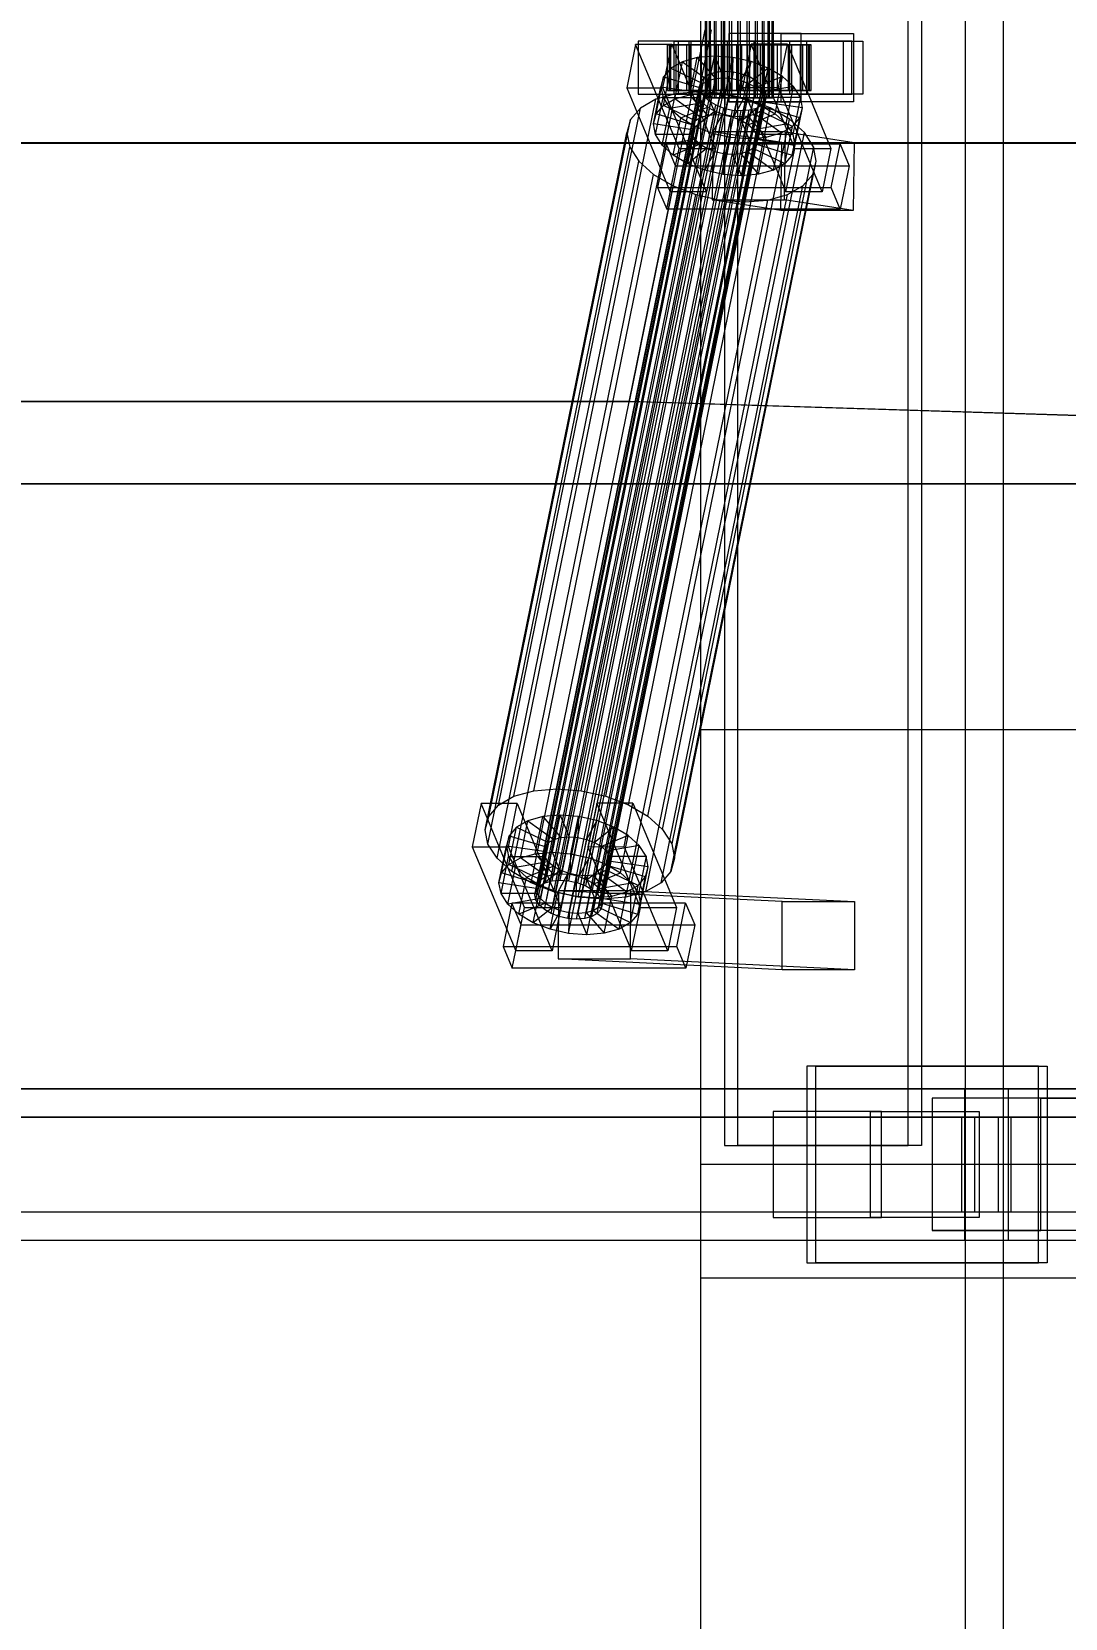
# Model space of a CAD drawing. Header units: millimetres. Extents: x -191664 to 191490, y -197311 to 10263.
# Drawn here: x 24451.3 to 24724.6, y -18550 to -18130.5 of the extents above; entities that cross this region are included whole.
import ezdxf

# ---------------------------------------------------------------- set-up
doc = ezdxf.new("R2010")
doc.units = ezdxf.units.MM
for name, color, linetype, lineweight in [('COTAS_INSTALACION_P', 30, 'Continuous', 0), ('COTAS_O', 1, 'Continuous', 0), ('COTAS_USUARIO', 1, 'Continuous', 0), ('superior_briquetadora', 7, 'Continuous', 0), ('superior_C02', 7, 'Continuous', 0)]:
    doc.layers.add(name, color=color, linetype=linetype, lineweight=lineweight)
doc.dimstyles.new('PLANTA_100', dxfattribs={"dimtxt": 250, "dimasz": 150, "dimexe": 150, "dimexo": 80, "dimgap": 100, "dimtad": 1, "dimtih": 1, "dimtoh": 1, "dimdec": 1, "dimdsep": 46, "dimcen": 0.09, "dimclrd": 1, "dimclre": 1, "dimclrt": 1, "dimadec": 0, "dimazin": 0, "dimtfac": 1, "dimtdec": 4, "dimtofl": 0, "dimtmove": 0, "dimatfit": 3, "dimfxl": 1, "dimtolj": 1, "dimtzin": 0, "dimarcsym": 0})

# ---------------------------------------------------------------- blocks, each defined once
blk = doc.blocks.new('*D5')
at = {"layer": 'COTAS_INSTALACION_P', "color": 1, "lineweight": -2, "transparency": 16777216}
for p, q in [((-1000, -18080), (-1000, -25850)), ((60117.12, -18080), (60117.12, -25850)), ((-850, -25700), (59967.12, -25700))]:
    blk.add_line(p, q, dxfattribs=at)
at = {"layer": 'COTAS_INSTALACION_P', "color": 1, "transparency": 16777216}
for points in [[(-850, -25675), (-850, -25725), (-1000, -25700)], [(59967.12, -25675), (59967.12, -25725), (60117.12, -25700)]]:
    blk.add_solid(points, dxfattribs=at)
at = {"layer": 'Defpoints', "color": 0, "transparency": 16777216}
for p in [(-1000, -18000), (60117.12, -18000), (60117.12, -25700)]:
    blk.add_point(p, dxfattribs=at)
blk = doc.blocks.new('*D36')
at = {"layer": 'COTAS_O', "color": 1, "lineweight": -2, "transparency": 16777216}
for p, q in [((24708.19, -17510), (25578.19, -17510)), ((25428.19, -19330), (25428.19, -17660)), ((24708.19, -19480), (25578.19, -19480))]:
    blk.add_line(p, q, dxfattribs=at)
at = {"layer": 'COTAS_O', "color": 1, "transparency": 16777216}
for points in [[(25403.19, -17660), (25453.19, -17660), (25428.19, -17510)], [(25403.19, -19330), (25453.19, -19330), (25428.19, -19480)]]:
    blk.add_solid(points, dxfattribs=at)
at = {"layer": 'Defpoints', "color": 0, "transparency": 16777216}
for p in [(24628.19, -17510), (25428.19, -17510), (24628.19, -19480)]:
    blk.add_point(p, dxfattribs=at)
blk = doc.blocks.new('*D102')
at = {"layer": 'COTAS_USUARIO', "color": 1, "lineweight": -2, "transparency": 16777216}
for p, q in [((24128.19, -17650), (24128.19, -17500)), ((25248.19, -17800), (23978.19, -17800)), ((25248.19, -18160), (23978.19, -18160)), ((24128.19, -18310), (24128.19, -18460))]:
    blk.add_line(p, q, dxfattribs=at)
at = {"layer": 'COTAS_USUARIO', "color": 1, "transparency": 16777216}
for points in [[(24103.19, -17650), (24153.19, -17650), (24128.19, -17800)], [(24103.19, -18310), (24153.19, -18310), (24128.19, -18160)]]:
    blk.add_solid(points, dxfattribs=at)
at = {"layer": 'Defpoints', "color": 0, "transparency": 16777216}
for p in [(24128.19, -17800), (25328.19, -17800), (25328.19, -18160)]:
    blk.add_point(p, dxfattribs=at)

msp = doc.modelspace()

# ---------------------------------------------------------------- linework, layer by layer
at = {"layer": 'superior_briquetadora', "color": 251, "true_color": 0x53616b}
for p, q in [((24628.19, -19330), (24628.19, -17660)), ((24698.19, -19330), (24698.19, -17660)), ((24708.19, -17660), (24708.19, -19330)), ((24628.19, -18430), (24628.19, -18315)), ((24628.19, -18315), (26828.19, -18315)), ((24628.19, -18315), (24778.19, -18315)), ((26828.19, -18430), (24628.19, -18430)), ((24778.19, -18430), (24628.19, -18430)), ((24628.19, -19480), (24628.19, -18460)), ((24628.19, -18460), (26828.19, -18460))]:
    msp.add_line(p, q, dxfattribs=at)
at = {"layer": 'superior_C02', "color": 139, "true_color": 0x354b57}
for p, q in [((24634.48, -17575), (24634.48, -18425)), ((24637.99, -18425), (24637.99, -17575)), ((24683.07, -18425), (24683.07, -17575)), ((24686.57, -17575), (24686.57, -18425)), ((24610.95, -18133.86), (24608.62, -18145.33)), ((24620.52, -18133.85), (24610.95, -18133.86)), ((24622.47, -18161.39), (24610.95, -18133.86)), ((24621.19, -18133), (24611.63, -18133)), ((24611.63, -18133), (24611.63, -18147)), ((24625.66, -18133), (24611.63, -18133)), ((24618.18, -18145.32), (24620.52, -18133.85)), ((24620.52, -18133.85), (24632.04, -18161.38)), ((24621.19, -18147), (24621.19, -18133)), ((24621.19, -18133), (24635.22, -18133)), ((24668.11, -18133), (24622.2, -18133)), ((24622.2, -18133), (24622.2, -18147)), ((24625.13, -18133), (24622.2, -18133)), ((24625.13, -18147), (24625.13, -18133)), ((24625.13, -18133), (24671.03, -18133)), ((24625.66, -18147), (24625.66, -18133)), ((24625.66, -18133), (24635.22, -18133)), ((24635.22, -18133), (24635.22, -18147)), ((24654.72, -18131), (24635.59, -18131)), ((24635.59, -18131), (24635.59, -18149)), ((24649.5, -18131), (24635.59, -18131)), ((24641.55, -18133.82), (24639.22, -18145.29)), ((24651.12, -18133.81), (24641.55, -18133.82)), ((24653.08, -18161.35), (24641.55, -18133.82)), ((24651.79, -18133), (24642.23, -18133)), ((24642.23, -18133), (24642.23, -18147)), ((24656.26, -18133), (24642.23, -18133)), ((24648.78, -18145.28), (24651.12, -18133.81)), ((24649.5, -18149), (24649.5, -18131)), ((24649.5, -18131), (24668.63, -18131)), ((24651.12, -18133.81), (24662.64, -18161.34)), ((24651.79, -18147), (24651.79, -18133)), ((24651.79, -18133), (24665.82, -18133)), ((24654.72, -18149), (24654.72, -18131)), ((24654.72, -18131), (24668.63, -18131)), ((24656.26, -18147), (24656.26, -18133)), ((24656.26, -18133), (24665.82, -18133)), ((24665.82, -18133), (24665.82, -18147)), ((24668.11, -18147), (24668.11, -18133)), ((24668.11, -18133), (24671.03, -18133)), ((24668.63, -18131), (24668.63, -18149)), ((24671.03, -18133), (24671.03, -18147)), ((24608.62, -18145.33), (24618.18, -18145.32)), ((24608.62, -18145.33), (24620.14, -18172.86)), ((24611.63, -18147), (24621.19, -18147)), ((24611.63, -18147), (24625.66, -18147)), ((24629.7, -18172.85), (24618.18, -18145.32)), ((24635.22, -18147), (24621.19, -18147)), ((24622.2, -18147), (24668.11, -18147)), ((24622.2, -18147), (24625.13, -18147)), ((24671.03, -18147), (24625.13, -18147)), ((24635.22, -18147), (24625.66, -18147)), ((24639.22, -18145.29), (24648.78, -18145.28)), ((24639.22, -18145.29), (24650.74, -18172.82)), ((24642.23, -18147), (24651.79, -18147)), ((24642.23, -18147), (24656.26, -18147)), ((24660.31, -18172.81), (24648.78, -18145.28)), ((24665.82, -18147), (24651.79, -18147)), ((24665.82, -18147), (24656.26, -18147)), ((24671.03, -18147), (24668.11, -18147)), ((24635.59, -18149), (24654.72, -18149)), ((24649.5, -18149), (24635.59, -18149)), ((24668.63, -18149), (24649.5, -18149)), ((24668.63, -18149), (24654.72, -18149)), ((24631.47, -18156.96), (24631.23, -18174.94)), ((24650.6, -18156.96), (24631.47, -18156.96)), ((24649.62, -18159.83), (24631.47, -18156.96)), ((24649.38, -18177.81), (24649.62, -18159.83)), ((24649.62, -18159.83), (24668.75, -18159.83)), ((24650.35, -18174.94), (24650.6, -18156.96)), ((24650.6, -18156.96), (24668.75, -18159.83)), ((24668.75, -18159.83), (24668.5, -18177.81)), ((24619.13, -18160.25), (24616.79, -18171.72)), ((24665.03, -18160.19), (24619.13, -18160.25)), ((24621.53, -18165.98), (24619.13, -18160.25)), ((24620.14, -18172.86), (24622.47, -18161.39)), ((24622.47, -18161.39), (24632.04, -18161.38)), ((24632.04, -18161.38), (24629.7, -18172.85)), ((24650.74, -18172.82), (24653.08, -18161.35)), ((24653.08, -18161.35), (24662.64, -18161.34)), ((24662.64, -18161.34), (24660.31, -18172.81)), ((24662.7, -18171.66), (24665.03, -18160.19)), ((24665.03, -18160.19), (24667.43, -18165.93)), ((24619.19, -18177.45), (24621.53, -18165.98)), ((24621.53, -18165.98), (24667.43, -18165.93)), ((24667.43, -18165.93), (24665.1, -18177.39)), ((24616.79, -18171.72), (24662.7, -18171.66)), ((24616.79, -18171.72), (24619.19, -18177.45)), ((24665.1, -18177.39), (24662.7, -18171.66)), ((24629.7, -18172.85), (24620.14, -18172.86)), ((24631.23, -18174.94), (24650.35, -18174.94)), ((24649.38, -18177.81), (24631.23, -18174.94)), ((24668.5, -18177.81), (24650.35, -18174.94)), ((24660.31, -18172.81), (24650.74, -18172.82)), ((24665.1, -18177.39), (24619.19, -18177.45)), ((24668.5, -18177.81), (24649.38, -18177.81)), ((24570.11, -18334.55), (24567.78, -18346.02)), ((24579.67, -18334.54), (24570.11, -18334.55)), ((24581.63, -18362.08), (24570.11, -18334.55)), ((24577.34, -18346.01), (24579.67, -18334.54)), ((24579.67, -18334.54), (24591.2, -18362.07)), ((24600.71, -18334.51), (24598.38, -18345.98)), ((24610.28, -18334.5), (24600.71, -18334.51)), ((24612.24, -18362.04), (24600.71, -18334.51)), ((24607.94, -18345.97), (24610.28, -18334.5)), ((24610.28, -18334.5), (24621.8, -18362.03)), ((24567.78, -18346.02), (24577.34, -18346.01)), ((24567.78, -18346.02), (24579.3, -18373.55)), ((24588.86, -18373.54), (24577.34, -18346.01)), ((24598.38, -18345.98), (24607.94, -18345.97)), ((24598.38, -18345.98), (24609.9, -18373.51)), ((24619.47, -18373.5), (24607.94, -18345.97)), ((24578.28, -18360.94), (24575.95, -18372.41)), ((24624.19, -18360.88), (24578.28, -18360.94)), ((24580.68, -18366.68), (24578.28, -18360.94)), ((24590.54, -18357.65), (24590.47, -18375.64)), ((24609.67, -18357.65), (24590.54, -18357.65)), ((24649.76, -18360.51), (24590.54, -18357.65)), ((24609.6, -18375.64), (24609.67, -18357.65)), ((24609.67, -18357.65), (24668.89, -18360.51)), ((24621.85, -18372.35), (24624.19, -18360.88)), ((24624.19, -18360.88), (24626.59, -18366.62)), ((24649.69, -18378.51), (24649.76, -18360.51)), ((24649.76, -18360.51), (24668.89, -18360.51)), ((24668.89, -18360.51), (24668.82, -18378.51)), ((24579.3, -18373.55), (24581.63, -18362.08)), ((24581.63, -18362.08), (24591.2, -18362.07)), ((24591.2, -18362.07), (24588.86, -18373.54)), ((24609.9, -18373.51), (24612.24, -18362.04)), ((24612.24, -18362.04), (24621.8, -18362.03)), ((24621.8, -18362.03), (24619.47, -18373.5)), ((24578.35, -18378.14), (24580.68, -18366.68)), ((24580.68, -18366.68), (24626.59, -18366.62)), ((24626.59, -18366.62), (24624.26, -18378.09)), ((24575.95, -18372.41), (24621.85, -18372.35)), ((24575.95, -18372.41), (24578.35, -18378.14)), ((24588.86, -18373.54), (24579.3, -18373.55)), ((24619.47, -18373.5), (24609.9, -18373.51)), ((24624.26, -18378.09), (24621.85, -18372.35)), ((24624.26, -18378.09), (24578.35, -18378.14)), ((24590.47, -18375.64), (24609.6, -18375.64)), ((24649.69, -18378.51), (24590.47, -18375.64)), ((24668.82, -18378.51), (24609.6, -18375.64)), ((24668.82, -18378.51), (24649.69, -18378.51)), ((24717.49, -18404), (24656.29, -18404)), ((24656.29, -18404), (24656.29, -18456)), ((24658.63, -18404), (24656.29, -18404)), ((24658.63, -18456), (24658.63, -18404)), ((24658.63, -18404), (24719.83, -18404)), ((24717.49, -18456), (24717.49, -18404)), ((24717.49, -18404), (24719.83, -18404)), ((24719.83, -18404), (24719.83, -18456)), ((24697.92, -18410), (23550.31, -18410)), ((23562, -18410), (24709.61, -18410)), ((24751.99, -18410), (23604.38, -18410)), ((23618.99, -18410), (24766.6, -18410)), ((24697.92, -18410), (24697.92, -18450)), ((24709.61, -18410), (24697.92, -18410)), ((25023.07, -18410), (24697.92, -18410)), ((24709.61, -18450), (24709.61, -18410)), ((24709.61, -18410), (25034.76, -18410)), ((24676.04, -18416), (24647.35, -18416)), ((24647.35, -18416), (24647.35, -18444)), ((24673.13, -18416), (24647.35, -18416)), ((24673.13, -18444), (24673.13, -18416)), ((24673.13, -18416), (24701.82, -18416)), ((24676.04, -18444), (24676.04, -18416)), ((24676.04, -18416), (24701.82, -18416)), ((24718.11, -18412.5), (24689.42, -18412.5)), ((24689.42, -18412.5), (24689.42, -18447.5)), ((24744.95, -18412.5), (24689.42, -18412.5)), ((24701.82, -18416), (24701.82, -18444)), ((24718.11, -18447.5), (24718.11, -18412.5)), ((24718.11, -18412.5), (24773.64, -18412.5)), ((24697.19, -18417.5), (23605.11, -18417.5)), ((23618.26, -18417.5), (24710.33, -18417.5)), ((24697.19, -18417.5), (24697.19, -18442.5)), ((24710.33, -18417.5), (24697.19, -18417.5)), ((24706.93, -18417.5), (24700.59, -18417.5)), ((24700.59, -18417.5), (24700.59, -18442.5)), ((24700.59, -18417.5), (25081.28, -18417.5)), ((24706.93, -18442.5), (24706.93, -18417.5)), ((25087.62, -18417.5), (24706.93, -18417.5)), ((24710.33, -18442.5), (24710.33, -18417.5)), ((24634.48, -18425), (24683.07, -18425)), ((24634.48, -18425), (24637.99, -18425)), ((24686.57, -18425), (24637.99, -18425)), ((24686.57, -18425), (24683.07, -18425)), ((23605.11, -18442.5), (24697.19, -18442.5)), ((23618.26, -18442.5), (24710.33, -18442.5)), ((24647.35, -18444), (24676.04, -18444)), ((24647.35, -18444), (24673.13, -18444)), ((24701.82, -18444), (24673.13, -18444)), ((24701.82, -18444), (24676.04, -18444)), ((24697.19, -18442.5), (24710.33, -18442.5)), ((24700.59, -18442.5), (24706.93, -18442.5)), ((24700.59, -18442.5), (25081.28, -18442.5)), ((24706.93, -18442.5), (25087.62, -18442.5)), ((24689.42, -18447.5), (24718.11, -18447.5)), ((24744.95, -18447.5), (24689.42, -18447.5)), ((24773.64, -18447.5), (24718.11, -18447.5)), ((23550.31, -18450), (24697.92, -18450)), ((23562, -18450), (24709.61, -18450)), ((23604.38, -18450), (24751.99, -18450)), ((23618.99, -18450), (24766.6, -18450)), ((24697.92, -18450), (24709.61, -18450)), ((24697.92, -18450), (25023.07, -18450)), ((24709.61, -18450), (25034.76, -18450)), ((24656.29, -18456), (24717.49, -18456)), ((24656.29, -18456), (24658.63, -18456)), ((24719.83, -18456), (24658.63, -18456)), ((24719.83, -18456), (24717.49, -18456))]:
    msp.add_line(p, q, dxfattribs=at)
at = {"layer": 'superior_C02', "color": 9, "true_color": 0xbac6cb}
for p, q in [((24629.44, -18148), (24629.44, -17852)), ((24629.66, -18148), (24629.66, -17852)), ((24629.83, -18148), (24629.83, -17852)), ((24630.49, -18148), (24630.49, -17852)), ((24630.8, -18148), (24630.8, -17852)), ((24631.85, -18148), (24631.85, -17852)), ((24632.29, -18148), (24632.29, -17852)), ((24633.66, -18148), (24633.66, -17852)), ((24634.21, -18148), (24634.21, -17852)), ((24635.8, -18148), (24635.8, -17852)), ((24636.41, -18148), (24636.41, -17852)), ((24638.12, -18148), (24638.12, -17852)), ((24638.75, -18148), (24638.75, -17852)), ((24640.46, -18148), (24640.46, -17852)), ((24641.06, -18148), (24641.06, -17852)), ((24642.66, -18148), (24642.66, -17852)), ((24643.2, -18148), (24643.2, -17852)), ((24644.57, -18148), (24644.57, -17852)), ((24645.01, -18148), (24645.01, -17852)), ((24646.07, -18148), (24646.07, -17852)), ((24646.38, -18148), (24646.38, -17852)), ((24647.04, -17852), (24647.04, -18148)), ((24647.2, -18148), (24647.2, -17852)), ((24647.43, -18148), (24647.43, -17852)), ((24585.6, -18356.36), (24629.11, -18142.56)), ((24587.04, -18355.54), (24630.55, -18141.74)), ((24588.9, -18355.02), (24632.41, -18141.22)), ((24591.05, -18354.84), (24634.56, -18141.04)), ((24593.35, -18355.02), (24636.86, -18141.22)), ((24595.65, -18355.53), (24639.16, -18141.73)), ((24597.77, -18356.35), (24641.28, -18142.55)), ((24629.11, -18142.56), (24628.19, -18143.64)), ((24630.55, -18141.74), (24629.11, -18142.56)), ((24632.41, -18141.22), (24630.55, -18141.74)), ((24634.56, -18141.04), (24632.41, -18141.22)), ((24636.86, -18141.22), (24634.56, -18141.04)), ((24639.16, -18141.73), (24636.86, -18141.22)), ((24641.28, -18142.55), (24639.16, -18141.73)), ((24643.1, -18143.62), (24641.28, -18142.55)), ((24584.34, -18358.68), (24627.85, -18144.88)), ((24584.61, -18360.02), (24628.12, -18146.22)), ((24584.68, -18357.43), (24628.19, -18143.64)), ((24585.46, -18361.35), (24628.97, -18147.55)), ((24599.59, -18357.42), (24643.1, -18143.62)), ((24600.97, -18358.66), (24644.48, -18144.86)), ((24645.33, -18146.2), (24601.82, -18360)), ((24602.09, -18361.33), (24645.6, -18147.53)), ((24628.19, -18143.64), (24627.85, -18144.88)), ((24627.85, -18144.88), (24628.12, -18146.22)), ((24628.12, -18146.22), (24628.97, -18147.55)), ((24628.97, -18147.55), (24630.35, -18148.8)), ((24644.48, -18144.86), (24643.1, -18143.62)), ((24645.33, -18146.2), (24644.48, -18144.86)), ((24645.26, -18148.78), (24645.6, -18147.53)), ((24645.6, -18147.53), (24645.33, -18146.2)), ((24586.84, -18362.6), (24630.35, -18148.8)), ((24588.66, -18363.66), (24632.16, -18149.86)), ((24590.78, -18364.48), (24634.29, -18150.68)), ((24593.07, -18364.99), (24636.58, -18151.2)), ((24595.37, -18365.17), (24638.88, -18151.37)), ((24597.53, -18364.99), (24641.04, -18151.19)), ((24599.39, -18364.47), (24642.9, -18150.67)), ((24600.83, -18363.65), (24644.34, -18149.85)), ((24601.75, -18362.58), (24645.26, -18148.78)), ((24629.83, -18148), (24629.44, -18148)), ((24629.44, -18148), (24629.66, -18148)), ((24629.66, -18148), (24630.49, -18148)), ((24630.8, -18148), (24629.83, -18148)), ((24630.35, -18148.8), (24632.16, -18149.86)), ((24630.49, -18148), (24631.85, -18148)), ((24632.29, -18148), (24630.8, -18148)), ((24631.85, -18148), (24633.66, -18148)), ((24632.16, -18149.86), (24634.29, -18150.68)), ((24634.21, -18148), (24632.29, -18148)), ((24633.66, -18148), (24635.8, -18148)), ((24636.41, -18148), (24634.21, -18148)), ((24634.29, -18150.68), (24636.58, -18151.2)), ((24635.8, -18148), (24638.12, -18148)), ((24638.75, -18148), (24636.41, -18148)), ((24636.58, -18151.2), (24638.88, -18151.37)), ((24638.12, -18148), (24640.46, -18148)), ((24641.06, -18148), (24638.75, -18148)), ((24638.88, -18151.37), (24641.04, -18151.19)), ((24640.46, -18148), (24642.66, -18148)), ((24641.04, -18151.19), (24642.9, -18150.67)), ((24643.2, -18148), (24641.06, -18148)), ((24642.66, -18148), (24644.57, -18148)), ((24642.9, -18150.67), (24644.34, -18149.85)), ((24645.01, -18148), (24643.2, -18148)), ((24644.34, -18149.85), (24645.26, -18148.78)), ((24644.57, -18148), (24646.07, -18148)), ((24646.38, -18148), (24645.01, -18148)), ((24646.07, -18148), (24647.04, -18148)), ((24647.2, -18148), (24646.38, -18148)), ((24647.04, -18148), (24647.43, -18148)), ((24647.43, -18148), (24647.2, -18148)), ((24584.68, -18357.43), (24585.6, -18356.36)), ((24585.6, -18356.36), (24587.04, -18355.54)), ((24587.04, -18355.54), (24588.9, -18355.02)), ((24588.9, -18355.02), (24591.05, -18354.84)), ((24591.05, -18354.84), (24593.35, -18355.02)), ((24593.35, -18355.02), (24595.65, -18355.53)), ((24595.65, -18355.53), (24597.77, -18356.35)), ((24597.77, -18356.35), (24599.59, -18357.42)), ((24584.34, -18358.68), (24584.68, -18357.43)), ((24584.61, -18360.02), (24584.34, -18358.68)), ((24585.46, -18361.35), (24584.61, -18360.02)), ((24586.84, -18362.6), (24585.46, -18361.35)), ((24599.59, -18357.42), (24600.97, -18358.66)), ((24600.97, -18358.66), (24601.82, -18360)), ((24602.09, -18361.33), (24601.75, -18362.58)), ((24601.82, -18360), (24602.09, -18361.33)), ((24588.66, -18363.66), (24586.84, -18362.6)), ((24590.78, -18364.48), (24588.66, -18363.66)), ((24593.07, -18364.99), (24590.78, -18364.48)), ((24595.37, -18365.17), (24593.07, -18364.99)), ((24597.53, -18364.99), (24595.37, -18365.17)), ((24599.39, -18364.47), (24597.53, -18364.99)), ((24600.83, -18363.65), (24599.39, -18364.47)), ((24601.75, -18362.58), (24600.83, -18363.65))]:
    msp.add_line(p, q, dxfattribs=at)
at = {"layer": 'superior_C02', "color": 139, "true_color": 0x345e4e}
for p, q in [((24629.27, -18130), (24609.26, -18228.3)), ((24611.01, -18228.3), (24631.01, -18130)), ((24609.26, -18228.3), (24178.69, -18228.3)), ((24180.43, -18228.3), (24611.01, -18228.3)), ((24609.26, -18228.3), (24611.01, -18228.3)), ((25304.13, -18250), (24609.26, -18228.3)), ((24611.01, -18228.3), (25305.87, -18250))]:
    msp.add_line(p, q, dxfattribs=at)
at = {"layer": 'superior_C02', "color": 155, "true_color": 0x617580}
for p, q in [((24619.92, -18134), (24619.44, -18134)), ((24619.44, -18134), (24629.44, -18134)), ((24619.44, -18146), (24619.44, -18134)), ((24619.44, -18134), (24620.26, -18134)), ((24621.66, -18134), (24619.92, -18134)), ((24619.92, -18134), (24629.66, -18134)), ((24619.92, -18146), (24619.92, -18134)), ((24620.26, -18134), (24629.83, -18134)), ((24620.26, -18146), (24620.26, -18134)), ((24620.26, -18134), (24622.32, -18134)), ((24624.54, -18134), (24621.66, -18134)), ((24621.66, -18134), (24630.49, -18134)), ((24621.66, -18146), (24621.66, -18134)), ((24622.32, -18134), (24630.8, -18134)), ((24622.32, -18146), (24622.32, -18134)), ((24622.32, -18134), (24625.47, -18134)), ((24628.37, -18134), (24624.54, -18134)), ((24624.54, -18134), (24631.85, -18134)), ((24624.54, -18146), (24624.54, -18134)), ((24625.47, -18134), (24632.29, -18134)), ((24625.47, -18146), (24625.47, -18134)), ((24625.47, -18134), (24629.51, -18134)), ((24632.88, -18134), (24628.37, -18134)), ((24628.37, -18134), (24633.66, -18134)), ((24628.37, -18146), (24628.37, -18134)), ((24629.44, -18134), (24629.66, -18134)), ((24629.44, -18134), (24629.44, -18146)), ((24629.83, -18134), (24629.44, -18134)), ((24629.51, -18134), (24634.21, -18134)), ((24629.51, -18146), (24629.51, -18134)), ((24629.51, -18134), (24634.16, -18134)), ((24629.66, -18134), (24630.49, -18134)), ((24629.66, -18134), (24629.66, -18146)), ((24629.83, -18134), (24629.83, -18146)), ((24630.8, -18134), (24629.83, -18134)), ((24630.49, -18134), (24631.85, -18134)), ((24630.49, -18134), (24630.49, -18146)), ((24630.8, -18134), (24630.8, -18146)), ((24632.29, -18134), (24630.8, -18134)), ((24631.85, -18134), (24633.66, -18134)), ((24631.85, -18134), (24631.85, -18146)), ((24632.29, -18134), (24632.29, -18146)), ((24634.21, -18134), (24632.29, -18134)), ((24637.77, -18134), (24632.88, -18134)), ((24632.88, -18134), (24635.8, -18134)), ((24632.88, -18146), (24632.88, -18134)), ((24633.66, -18134), (24635.8, -18134)), ((24633.66, -18134), (24633.66, -18146)), ((24634.16, -18134), (24636.41, -18134)), ((24634.16, -18146), (24634.16, -18134)), ((24634.16, -18134), (24639.09, -18134)), ((24634.21, -18134), (24634.21, -18146)), ((24636.41, -18134), (24634.21, -18134)), ((24635.8, -18134), (24638.12, -18134)), ((24635.8, -18134), (24635.8, -18146)), ((24636.41, -18134), (24636.41, -18146)), ((24638.75, -18134), (24636.41, -18134)), ((24642.71, -18134), (24637.77, -18134)), ((24637.77, -18134), (24638.12, -18134)), ((24637.77, -18146), (24637.77, -18134)), ((24638.12, -18134), (24640.46, -18134)), ((24638.12, -18134), (24638.12, -18146)), ((24639.09, -18134), (24638.75, -18134)), ((24638.75, -18134), (24638.75, -18146)), ((24641.06, -18134), (24638.75, -18134)), ((24639.09, -18146), (24639.09, -18134)), ((24639.09, -18134), (24643.99, -18134)), ((24642.71, -18134), (24640.46, -18134)), ((24640.46, -18134), (24642.66, -18134)), ((24640.46, -18134), (24640.46, -18146)), ((24643.99, -18134), (24641.06, -18134)), ((24641.06, -18134), (24641.06, -18146)), ((24643.2, -18134), (24641.06, -18134)), ((24647.35, -18134), (24642.66, -18134)), ((24642.66, -18134), (24644.57, -18134)), ((24642.66, -18134), (24642.66, -18146)), ((24647.35, -18134), (24642.71, -18134)), ((24642.71, -18146), (24642.71, -18134)), ((24648.5, -18134), (24643.2, -18134)), ((24643.2, -18134), (24643.2, -18146)), ((24645.01, -18134), (24643.2, -18134)), ((24643.99, -18146), (24643.99, -18134)), ((24643.99, -18134), (24648.5, -18134)), ((24651.39, -18134), (24644.57, -18134)), ((24644.57, -18134), (24646.07, -18134)), ((24644.57, -18134), (24644.57, -18146)), ((24652.33, -18134), (24645.01, -18134)), ((24645.01, -18134), (24645.01, -18146)), ((24646.38, -18134), (24645.01, -18134)), ((24654.55, -18134), (24646.07, -18134)), ((24646.07, -18134), (24647.04, -18134)), ((24646.07, -18134), (24646.07, -18146)), ((24655.21, -18134), (24646.38, -18134)), ((24646.38, -18134), (24646.38, -18146)), ((24647.2, -18134), (24646.38, -18134)), ((24647.04, -18134), (24656.6, -18134)), ((24647.04, -18146), (24647.04, -18134)), ((24647.04, -18134), (24647.43, -18134)), ((24656.95, -18134), (24647.2, -18134)), ((24647.2, -18134), (24647.2, -18146)), ((24647.43, -18134), (24647.2, -18134)), ((24651.39, -18134), (24647.35, -18134)), ((24647.35, -18146), (24647.35, -18134)), ((24657.42, -18134), (24647.43, -18134)), ((24647.43, -18134), (24647.43, -18146)), ((24648.5, -18146), (24648.5, -18134)), ((24648.5, -18134), (24652.33, -18134)), ((24654.55, -18134), (24651.39, -18134)), ((24651.39, -18146), (24651.39, -18134)), ((24652.33, -18146), (24652.33, -18134)), ((24652.33, -18134), (24655.21, -18134)), ((24656.6, -18134), (24654.55, -18134)), ((24654.55, -18146), (24654.55, -18134)), ((24655.21, -18146), (24655.21, -18134)), ((24655.21, -18134), (24656.95, -18134)), ((24656.6, -18134), (24656.6, -18146)), ((24657.42, -18134), (24656.6, -18134)), ((24656.95, -18146), (24656.95, -18134)), ((24656.95, -18134), (24657.42, -18134)), ((24657.42, -18146), (24657.42, -18134)), ((24623.35, -18138.42), (24620.32, -18140.16)), ((24621.35, -18148.25), (24623.35, -18138.42)), ((24627.28, -18137.32), (24623.35, -18138.42)), ((24623.35, -18138.42), (24630.22, -18143.38)), ((24625.28, -18147.15), (24627.28, -18137.32)), ((24631.83, -18136.95), (24627.28, -18137.32)), ((24627.28, -18137.32), (24632.08, -18142.86)), ((24629.83, -18146.78), (24631.83, -18136.95)), ((24636.69, -18137.31), (24631.83, -18136.95)), ((24631.83, -18136.95), (24634.23, -18142.68)), ((24634.69, -18147.14), (24636.69, -18137.31)), ((24636.69, -18137.31), (24636.53, -18142.86)), ((24641.52, -18138.4), (24636.69, -18137.31)), ((24641.52, -18138.4), (24638.82, -18143.37)), ((24639.52, -18148.23), (24641.52, -18138.4)), ((24646.01, -18140.12), (24641.52, -18138.4)), ((24616.37, -18152.25), (24618.37, -18142.42)), ((24618.37, -18142.42), (24617.66, -18145.05)), ((24618.32, -18149.99), (24620.32, -18140.16)), ((24620.32, -18140.16), (24618.37, -18142.42)), ((24618.37, -18142.42), (24627.86, -18145.27)), ((24620.32, -18140.16), (24628.78, -18144.2)), ((24632.08, -18142.86), (24630.07, -18152.69)), ((24630.22, -18143.38), (24632.08, -18142.86)), ((24632.08, -18142.86), (24634.23, -18142.68)), ((24634.23, -18142.68), (24632.23, -18152.51)), ((24634.23, -18142.68), (24636.53, -18142.86)), ((24636.53, -18142.86), (24634.53, -18152.69)), ((24636.53, -18142.86), (24638.82, -18143.37)), ((24638.82, -18143.37), (24636.82, -18153.2)), ((24638.82, -18143.37), (24640.95, -18144.19)), ((24646.01, -18140.12), (24640.95, -18144.19)), ((24649.85, -18142.38), (24642.76, -18145.26)), ((24644.01, -18149.95), (24646.01, -18140.12)), ((24649.85, -18142.38), (24646.01, -18140.12)), ((24647.84, -18152.21), (24649.85, -18142.38)), ((24652.76, -18145), (24649.85, -18142.38)), ((24615.66, -18154.88), (24617.66, -18145.05)), ((24617.66, -18145.05), (24627.52, -18146.52)), ((24617.66, -18145.05), (24618.22, -18147.87)), ((24629.44, -18146), (24619.44, -18146)), ((24619.44, -18146), (24619.92, -18146)), ((24620.26, -18146), (24619.44, -18146)), ((24629.66, -18146), (24619.92, -18146)), ((24619.92, -18146), (24621.66, -18146)), ((24629.83, -18146), (24620.26, -18146)), ((24622.32, -18146), (24620.26, -18146)), ((24621.35, -18148.25), (24625.28, -18147.15)), ((24630.49, -18146), (24621.66, -18146)), ((24621.66, -18146), (24624.54, -18146)), ((24630.8, -18146), (24622.32, -18146)), ((24625.47, -18146), (24622.32, -18146)), ((24631.85, -18146), (24624.54, -18146)), ((24624.54, -18146), (24628.37, -18146)), ((24625.28, -18147.15), (24629.83, -18146.78)), ((24630.07, -18152.69), (24625.28, -18147.15)), ((24632.29, -18146), (24625.47, -18146)), ((24629.51, -18146), (24625.47, -18146)), ((24627.52, -18146.52), (24625.52, -18156.35)), ((24627.86, -18145.27), (24625.86, -18155.1)), ((24628.78, -18144.2), (24626.78, -18154.03)), ((24627.52, -18146.52), (24627.86, -18145.27)), ((24627.78, -18147.86), (24627.52, -18146.52)), ((24627.86, -18145.27), (24628.78, -18144.2)), ((24630.22, -18143.38), (24628.21, -18153.21)), ((24633.66, -18146), (24628.37, -18146)), ((24628.37, -18146), (24632.88, -18146)), ((24628.78, -18144.2), (24630.22, -18143.38)), ((24629.66, -18146), (24629.44, -18146)), ((24629.44, -18146), (24629.83, -18146)), ((24634.21, -18146), (24629.51, -18146)), ((24634.16, -18146), (24629.51, -18146)), ((24630.49, -18146), (24629.66, -18146)), ((24629.83, -18146), (24630.8, -18146)), ((24632.23, -18152.51), (24629.83, -18146.78)), ((24629.83, -18146.78), (24634.69, -18147.14)), ((24631.85, -18146), (24630.49, -18146)), ((24630.8, -18146), (24632.29, -18146)), ((24633.66, -18146), (24631.85, -18146)), ((24632.29, -18146), (24634.21, -18146)), ((24635.8, -18146), (24632.88, -18146)), ((24632.88, -18146), (24637.77, -18146)), ((24635.8, -18146), (24633.66, -18146)), ((24636.41, -18146), (24634.16, -18146)), ((24639.09, -18146), (24634.16, -18146)), ((24634.21, -18146), (24636.41, -18146)), ((24634.53, -18152.69), (24634.69, -18147.14)), ((24634.69, -18147.14), (24639.52, -18148.23)), ((24638.12, -18146), (24635.8, -18146)), ((24636.41, -18146), (24638.75, -18146)), ((24638.12, -18146), (24637.77, -18146)), ((24637.77, -18146), (24642.71, -18146)), ((24640.46, -18146), (24638.12, -18146)), ((24638.75, -18146), (24639.09, -18146)), ((24638.75, -18146), (24641.06, -18146)), ((24640.95, -18144.19), (24638.95, -18154.02)), ((24643.99, -18146), (24639.09, -18146)), ((24642.66, -18146), (24640.46, -18146)), ((24640.46, -18146), (24642.71, -18146)), ((24642.76, -18145.26), (24640.76, -18155.08)), ((24640.95, -18144.19), (24642.76, -18145.26)), ((24641.06, -18146), (24643.99, -18146)), ((24641.06, -18146), (24643.2, -18146)), ((24644.14, -18146.5), (24642.14, -18156.33)), ((24644.57, -18146), (24642.66, -18146)), ((24642.66, -18146), (24647.35, -18146)), ((24642.71, -18146), (24647.35, -18146)), ((24642.76, -18145.26), (24644.14, -18146.5)), ((24643.2, -18146), (24648.5, -18146)), ((24643.2, -18146), (24645.01, -18146)), ((24648.5, -18146), (24643.99, -18146)), ((24652.76, -18145), (24644.14, -18146.5)), ((24644.14, -18146.5), (24645, -18147.83)), ((24646.07, -18146), (24644.57, -18146)), ((24644.57, -18146), (24651.39, -18146)), ((24645.01, -18146), (24652.33, -18146)), ((24645.01, -18146), (24646.38, -18146)), ((24647.04, -18146), (24646.07, -18146)), ((24646.07, -18146), (24654.55, -18146)), ((24646.38, -18146), (24655.21, -18146)), ((24646.38, -18146), (24647.2, -18146)), ((24656.6, -18146), (24647.04, -18146)), ((24647.43, -18146), (24647.04, -18146)), ((24647.2, -18146), (24656.95, -18146)), ((24647.2, -18146), (24647.43, -18146)), ((24647.35, -18146), (24651.39, -18146)), ((24647.43, -18146), (24657.42, -18146)), ((24652.33, -18146), (24648.5, -18146)), ((24650.76, -18154.83), (24652.76, -18145)), ((24651.39, -18146), (24654.55, -18146)), ((24655.21, -18146), (24652.33, -18146)), ((24654.56, -18147.82), (24652.76, -18145)), ((24654.55, -18146), (24656.6, -18146)), ((24656.95, -18146), (24655.21, -18146)), ((24656.6, -18146), (24657.42, -18146)), ((24657.42, -18146), (24656.95, -18146)), ((24616.22, -18157.7), (24618.22, -18147.87)), ((24616.37, -18152.25), (24618.32, -18149.99)), ((24618.02, -18160.52), (24620.02, -18150.69)), ((24618.22, -18147.87), (24627.78, -18147.86)), ((24618.22, -18147.87), (24620.02, -18150.69)), ((24618.32, -18149.99), (24621.35, -18148.25)), ((24626.78, -18154.03), (24618.32, -18149.99)), ((24620.02, -18150.69), (24628.64, -18149.19)), ((24620.02, -18150.69), (24622.93, -18153.31)), ((24628.21, -18153.21), (24621.35, -18148.25)), ((24622.93, -18153.31), (24630.02, -18150.44)), ((24627.78, -18147.86), (24625.78, -18157.69)), ((24628.64, -18149.19), (24626.63, -18159.02)), ((24626.77, -18155.57), (24631.83, -18151.5)), ((24628.64, -18149.19), (24627.78, -18147.86)), ((24630.02, -18150.44), (24628.02, -18160.27)), ((24630.02, -18150.44), (24628.64, -18149.19)), ((24631.83, -18151.5), (24629.83, -18161.33)), ((24631.83, -18151.5), (24630.02, -18150.44)), ((24633.96, -18152.32), (24631.83, -18151.5)), ((24636.82, -18153.2), (24639.52, -18148.23)), ((24638.95, -18154.02), (24644.01, -18149.95)), ((24639.52, -18148.23), (24644.01, -18149.95)), ((24644, -18151.49), (24642, -18161.32)), ((24644, -18151.49), (24642.56, -18152.31)), ((24644.92, -18150.42), (24642.92, -18160.25)), ((24643, -18157.66), (24645, -18147.83)), ((24645.26, -18149.17), (24643.26, -18159)), ((24644.92, -18150.42), (24644, -18151.49)), ((24652.46, -18155.54), (24644, -18151.49)), ((24644.01, -18149.95), (24647.84, -18152.21)), ((24645.26, -18149.17), (24644.92, -18150.42)), ((24654.41, -18153.27), (24644.92, -18150.42)), ((24645, -18147.83), (24654.56, -18147.82)), ((24645, -18147.83), (24645.26, -18149.17)), ((24655.12, -18150.64), (24645.26, -18149.17)), ((24654.56, -18147.82), (24652.56, -18157.65)), ((24653.12, -18160.47), (24655.12, -18150.64)), ((24654.41, -18153.27), (24655.12, -18150.64)), ((24655.12, -18150.64), (24654.56, -18147.82)), ((24615.66, -18154.88), (24616.37, -18152.25)), ((24625.52, -18156.35), (24615.66, -18154.88)), ((24616.22, -18157.7), (24615.66, -18154.88)), ((24625.86, -18155.1), (24616.37, -18152.25)), ((24620.93, -18163.14), (24622.93, -18153.31)), ((24622.93, -18153.31), (24626.77, -18155.57)), ((24624.77, -18165.4), (24626.77, -18155.57)), ((24625.86, -18155.1), (24625.52, -18156.35)), ((24626.78, -18154.03), (24625.86, -18155.1)), ((24626.77, -18155.57), (24631.25, -18157.29)), ((24628.21, -18153.21), (24626.78, -18154.03)), ((24630.07, -18152.69), (24628.21, -18153.21)), ((24632.23, -18152.51), (24630.07, -18152.69)), ((24631.25, -18157.29), (24633.96, -18152.32)), ((24633.96, -18152.32), (24631.96, -18162.15)), ((24634.53, -18152.69), (24632.23, -18152.51)), ((24636.25, -18152.83), (24633.96, -18152.32)), ((24636.25, -18152.83), (24634.25, -18162.66)), ((24636.82, -18153.2), (24634.53, -18152.69)), ((24636.09, -18158.38), (24636.25, -18152.83)), ((24638.55, -18153.01), (24636.25, -18152.83)), ((24638.55, -18153.01), (24636.55, -18162.84)), ((24638.95, -18154.02), (24636.82, -18153.2)), ((24640.7, -18152.83), (24638.55, -18153.01)), ((24640.95, -18158.74), (24638.55, -18153.01)), ((24640.7, -18152.83), (24638.7, -18162.66)), ((24640.76, -18155.08), (24638.95, -18154.02)), ((24642.56, -18152.31), (24640.56, -18162.14)), ((24642.56, -18152.31), (24640.7, -18152.83)), ((24645.5, -18158.37), (24640.7, -18152.83)), ((24640.76, -18155.08), (24647.84, -18152.21)), ((24642.14, -18156.33), (24640.76, -18155.08)), ((24642.14, -18156.33), (24650.76, -18154.83)), ((24649.43, -18157.27), (24642.56, -18152.31)), ((24647.84, -18152.21), (24650.76, -18154.83)), ((24649.43, -18157.27), (24652.46, -18155.54)), ((24650.46, -18165.37), (24652.46, -18155.54)), ((24650.76, -18154.83), (24652.56, -18157.65)), ((24652.41, -18163.1), (24654.41, -18153.27)), ((24652.46, -18155.54), (24654.41, -18153.27)), ((24625.78, -18157.69), (24616.22, -18157.7)), ((24618.02, -18160.52), (24616.22, -18157.7)), ((24626.63, -18159.02), (24618.02, -18160.52)), ((24625.52, -18156.35), (24625.78, -18157.69)), ((24625.78, -18157.69), (24626.63, -18159.02)), ((24626.63, -18159.02), (24628.02, -18160.27)), ((24629.25, -18167.12), (24631.25, -18157.29)), ((24631.25, -18157.29), (24636.09, -18158.38)), ((24634.09, -18168.21), (24636.09, -18158.38)), ((24636.09, -18158.38), (24640.95, -18158.74)), ((24638.95, -18168.57), (24640.95, -18158.74)), ((24640.95, -18158.74), (24645.5, -18158.37)), ((24643, -18157.66), (24642.14, -18156.33)), ((24642.92, -18160.25), (24643.26, -18159)), ((24652.56, -18157.65), (24643, -18157.66)), ((24643.26, -18159), (24643, -18157.66)), ((24643.26, -18159), (24653.12, -18160.47)), ((24643.5, -18168.2), (24645.5, -18158.37)), ((24645.5, -18158.37), (24649.43, -18157.27)), ((24647.42, -18167.1), (24649.43, -18157.27)), ((24652.56, -18157.65), (24653.12, -18160.47)), ((24620.93, -18163.14), (24618.02, -18160.52)), ((24628.02, -18160.27), (24620.93, -18163.14)), ((24624.77, -18165.4), (24620.93, -18163.14)), ((24629.83, -18161.33), (24624.77, -18165.4)), ((24628.02, -18160.27), (24629.83, -18161.33)), ((24631.96, -18162.15), (24629.25, -18167.12)), ((24629.83, -18161.33), (24631.96, -18162.15)), ((24631.96, -18162.15), (24634.25, -18162.66)), ((24634.25, -18162.66), (24634.09, -18168.21)), ((24634.25, -18162.66), (24636.55, -18162.84)), ((24636.55, -18162.84), (24638.7, -18162.66)), ((24636.55, -18162.84), (24638.95, -18168.57)), ((24638.7, -18162.66), (24640.56, -18162.14)), ((24638.7, -18162.66), (24643.5, -18168.2)), ((24640.56, -18162.14), (24642, -18161.32)), ((24640.56, -18162.14), (24647.42, -18167.1)), ((24642, -18161.32), (24642.92, -18160.25)), ((24642, -18161.32), (24650.46, -18165.37)), ((24642.92, -18160.25), (24652.41, -18163.1)), ((24652.41, -18163.1), (24650.46, -18165.37)), ((24653.12, -18160.47), (24652.41, -18163.1)), ((24629.25, -18167.12), (24624.77, -18165.4)), ((24634.09, -18168.21), (24629.25, -18167.12)), ((24638.95, -18168.57), (24634.09, -18168.21)), ((24643.5, -18168.2), (24638.95, -18168.57)), ((24647.42, -18167.1), (24643.5, -18168.2)), ((24650.46, -18165.37), (24647.42, -18167.1)), ((24582.51, -18339.11), (24579.47, -18340.85)), ((24580.51, -18348.94), (24582.51, -18339.11)), ((24586.44, -18338.02), (24582.51, -18339.11)), ((24582.51, -18339.11), (24589.37, -18344.07)), ((24584.44, -18347.85), (24586.44, -18338.02)), ((24590.99, -18337.64), (24586.44, -18338.02)), ((24586.44, -18338.02), (24591.23, -18343.55)), ((24588.99, -18347.47), (24590.99, -18337.64)), ((24595.85, -18338.01), (24590.99, -18337.64)), ((24590.99, -18337.64), (24593.39, -18343.38)), ((24593.84, -18347.84), (24595.85, -18338.01)), ((24595.85, -18338.01), (24595.69, -18343.55)), ((24600.68, -18339.09), (24595.85, -18338.01)), ((24600.68, -18339.09), (24597.98, -18344.06)), ((24598.68, -18348.92), (24600.68, -18339.09)), ((24605.17, -18340.82), (24600.68, -18339.09)), ((24575.53, -18352.94), (24577.53, -18343.11)), ((24577.53, -18343.11), (24576.82, -18345.74)), ((24577.47, -18350.68), (24579.47, -18340.85)), ((24579.47, -18340.85), (24577.53, -18343.11)), ((24577.53, -18343.11), (24587.01, -18345.97)), ((24579.47, -18340.85), (24587.93, -18344.9)), ((24589.37, -18344.07), (24587.37, -18353.9)), ((24587.93, -18344.9), (24589.37, -18344.07)), ((24591.23, -18343.55), (24589.23, -18353.38)), ((24589.37, -18344.07), (24591.23, -18343.55)), ((24591.23, -18343.55), (24593.39, -18343.38)), ((24593.39, -18343.38), (24591.39, -18353.21)), ((24593.39, -18343.38), (24595.69, -18343.55)), ((24595.69, -18343.55), (24593.69, -18353.38)), ((24595.69, -18343.55), (24597.98, -18344.06)), ((24597.98, -18344.06), (24595.98, -18353.89)), ((24597.98, -18344.06), (24600.11, -18344.88)), ((24605.17, -18340.82), (24600.11, -18344.88)), ((24609, -18343.07), (24601.92, -18345.95)), ((24603.17, -18350.65), (24605.17, -18340.82)), ((24609, -18343.07), (24605.17, -18340.82)), ((24607, -18352.9), (24609, -18343.07)), ((24611.92, -18345.7), (24609, -18343.07)), ((24574.82, -18355.57), (24576.82, -18345.74)), ((24575.38, -18358.39), (24577.38, -18348.56)), ((24576.82, -18345.74), (24586.68, -18347.21)), ((24576.82, -18345.74), (24577.38, -18348.56)), ((24577.38, -18348.56), (24586.94, -18348.55)), ((24577.38, -18348.56), (24579.18, -18351.38)), ((24580.51, -18348.94), (24584.44, -18347.85)), ((24584.44, -18347.85), (24588.99, -18347.47)), ((24589.23, -18353.38), (24584.44, -18347.85)), ((24586.68, -18347.21), (24584.67, -18357.04)), ((24586.94, -18348.55), (24584.94, -18358.38)), ((24587.01, -18345.97), (24585.01, -18355.8)), ((24587.93, -18344.9), (24585.93, -18354.72)), ((24586.68, -18347.21), (24587.01, -18345.97)), ((24586.94, -18348.55), (24586.68, -18347.21)), ((24587.79, -18349.88), (24586.94, -18348.55)), ((24587.01, -18345.97), (24587.93, -18344.9)), ((24591.39, -18353.21), (24588.99, -18347.47)), ((24588.99, -18347.47), (24593.84, -18347.84)), ((24593.69, -18353.38), (24593.84, -18347.84)), ((24593.84, -18347.84), (24598.68, -18348.92)), ((24595.98, -18353.89), (24598.68, -18348.92)), ((24600.11, -18344.88), (24598.11, -18354.71)), ((24598.68, -18348.92), (24603.17, -18350.65)), ((24601.92, -18345.95), (24599.92, -18355.78)), ((24600.11, -18344.88), (24601.92, -18345.95)), ((24603.3, -18347.19), (24601.3, -18357.02)), ((24601.92, -18345.95), (24603.3, -18347.19)), ((24602.15, -18358.36), (24604.16, -18348.53)), ((24611.92, -18345.7), (24603.3, -18347.19)), ((24603.3, -18347.19), (24604.16, -18348.53)), ((24604.16, -18348.53), (24613.72, -18348.52)), ((24604.16, -18348.53), (24604.42, -18349.86)), ((24609.92, -18355.53), (24611.92, -18345.7)), ((24613.72, -18348.52), (24611.72, -18358.34)), ((24613.72, -18348.52), (24611.92, -18345.7)), ((24614.28, -18351.34), (24613.72, -18348.52)), ((24574.82, -18355.57), (24575.53, -18352.94)), ((24575.53, -18352.94), (24577.47, -18350.68)), ((24585.01, -18355.8), (24575.53, -18352.94)), ((24577.18, -18361.21), (24579.18, -18351.38)), ((24577.47, -18350.68), (24580.51, -18348.94)), ((24585.93, -18354.72), (24577.47, -18350.68)), ((24579.18, -18351.38), (24587.79, -18349.88)), ((24579.18, -18351.38), (24582.09, -18354.01)), ((24587.37, -18353.9), (24580.51, -18348.94)), ((24582.09, -18354.01), (24589.17, -18351.13)), ((24587.79, -18349.88), (24585.79, -18359.71)), ((24585.92, -18356.26), (24590.99, -18352.2)), ((24589.17, -18351.13), (24587.17, -18360.96)), ((24589.17, -18351.13), (24587.79, -18349.88)), ((24590.99, -18352.2), (24588.99, -18362.03)), ((24590.99, -18352.2), (24589.17, -18351.13)), ((24590.41, -18357.99), (24593.12, -18353.01)), ((24593.12, -18353.01), (24590.99, -18352.2)), ((24593.12, -18353.01), (24591.12, -18362.84)), ((24595.41, -18353.53), (24593.12, -18353.01)), ((24598.11, -18354.71), (24603.17, -18350.65)), ((24601.72, -18353), (24599.72, -18362.83)), ((24601.72, -18353), (24599.86, -18353.52)), ((24599.92, -18355.78), (24607, -18352.9)), ((24603.16, -18352.18), (24601.16, -18362.01)), ((24603.16, -18352.18), (24601.72, -18353)), ((24608.58, -18357.96), (24601.72, -18353)), ((24604.08, -18351.11), (24602.08, -18360.94)), ((24604.42, -18349.86), (24602.42, -18359.69)), ((24604.08, -18351.11), (24603.16, -18352.18)), ((24611.62, -18356.23), (24603.16, -18352.18)), ((24603.17, -18350.65), (24607, -18352.9)), ((24604.42, -18349.86), (24604.08, -18351.11)), ((24613.56, -18353.97), (24604.08, -18351.11)), ((24614.28, -18351.34), (24604.42, -18349.86)), ((24607, -18352.9), (24609.92, -18355.53)), ((24612.28, -18361.17), (24614.28, -18351.34)), ((24613.56, -18353.97), (24614.28, -18351.34)), ((24584.67, -18357.04), (24574.82, -18355.57)), ((24575.38, -18358.39), (24574.82, -18355.57)), ((24580.09, -18363.84), (24582.09, -18354.01)), ((24582.09, -18354.01), (24585.92, -18356.26)), ((24583.92, -18366.09), (24585.92, -18356.26)), ((24585.01, -18355.8), (24584.67, -18357.04)), ((24584.67, -18357.04), (24584.94, -18358.38)), ((24585.93, -18354.72), (24585.01, -18355.8)), ((24585.92, -18356.26), (24590.41, -18357.99)), ((24587.37, -18353.9), (24585.93, -18354.72)), ((24589.23, -18353.38), (24587.37, -18353.9)), ((24591.39, -18353.21), (24589.23, -18353.38)), ((24593.69, -18353.38), (24591.39, -18353.21)), ((24595.41, -18353.53), (24593.41, -18363.36)), ((24595.98, -18353.89), (24593.69, -18353.38)), ((24595.25, -18359.07), (24595.41, -18353.53)), ((24597.71, -18353.7), (24595.41, -18353.53)), ((24597.71, -18353.7), (24595.71, -18363.53)), ((24598.11, -18354.71), (24595.98, -18353.89)), ((24599.86, -18353.52), (24597.71, -18353.7)), ((24600.11, -18359.44), (24597.71, -18353.7)), ((24599.86, -18353.52), (24597.86, -18363.35)), ((24599.92, -18355.78), (24598.11, -18354.71)), ((24604.66, -18359.06), (24599.86, -18353.52)), ((24601.3, -18357.02), (24599.92, -18355.78)), ((24601.3, -18357.02), (24609.92, -18355.53)), ((24602.15, -18358.36), (24601.3, -18357.02)), ((24608.58, -18357.96), (24611.62, -18356.23)), ((24609.62, -18366.06), (24611.62, -18356.23)), ((24609.92, -18355.53), (24611.72, -18358.34)), ((24611.56, -18363.8), (24613.56, -18353.97)), ((24611.62, -18356.23), (24613.56, -18353.97)), ((24584.94, -18358.38), (24575.38, -18358.39)), ((24577.18, -18361.21), (24575.38, -18358.39)), ((24585.79, -18359.71), (24577.18, -18361.21)), ((24580.09, -18363.84), (24577.18, -18361.21)), ((24587.17, -18360.96), (24580.09, -18363.84)), ((24584.94, -18358.38), (24585.79, -18359.71)), ((24585.79, -18359.71), (24587.17, -18360.96)), ((24587.17, -18360.96), (24588.99, -18362.03)), ((24588.41, -18367.82), (24590.41, -18357.99)), ((24590.41, -18357.99), (24595.25, -18359.07)), ((24593.25, -18368.9), (24595.25, -18359.07)), ((24595.25, -18359.07), (24600.11, -18359.44)), ((24598.11, -18369.27), (24600.11, -18359.44)), ((24600.11, -18359.44), (24604.66, -18359.06)), ((24601.16, -18362.01), (24602.08, -18360.94)), ((24602.08, -18360.94), (24602.42, -18359.69)), ((24602.08, -18360.94), (24611.56, -18363.8)), ((24611.72, -18358.34), (24602.15, -18358.36)), ((24602.42, -18359.69), (24602.15, -18358.36)), ((24602.42, -18359.69), (24612.28, -18361.17)), ((24602.66, -18368.89), (24604.66, -18359.06)), ((24604.66, -18359.06), (24608.58, -18357.96)), ((24606.58, -18367.79), (24608.58, -18357.96)), ((24612.28, -18361.17), (24611.56, -18363.8)), ((24611.72, -18358.34), (24612.28, -18361.17)), ((24583.92, -18366.09), (24580.09, -18363.84)), ((24588.99, -18362.03), (24583.92, -18366.09)), ((24591.12, -18362.84), (24588.41, -18367.82)), ((24588.99, -18362.03), (24591.12, -18362.84)), ((24591.12, -18362.84), (24593.41, -18363.36)), ((24593.41, -18363.36), (24593.25, -18368.9)), ((24593.41, -18363.36), (24595.71, -18363.53)), ((24595.71, -18363.53), (24597.86, -18363.35)), ((24595.71, -18363.53), (24598.11, -18369.27)), ((24597.86, -18363.35), (24599.72, -18362.83)), ((24597.86, -18363.35), (24602.66, -18368.89)), ((24599.72, -18362.83), (24601.16, -18362.01)), ((24599.72, -18362.83), (24606.58, -18367.79)), ((24601.16, -18362.01), (24609.62, -18366.06)), ((24611.56, -18363.8), (24609.62, -18366.06)), ((24588.41, -18367.82), (24583.92, -18366.09)), ((24593.25, -18368.9), (24588.41, -18367.82)), ((24598.11, -18369.27), (24593.25, -18368.9)), ((24602.66, -18368.89), (24598.11, -18369.27)), ((24606.58, -18367.79), (24602.66, -18368.89)), ((24609.62, -18366.06), (24606.58, -18367.79))]:
    msp.add_line(p, q, dxfattribs=at)
at = {"layer": 'superior_C02', "color": 252, "true_color": 0x83939a}
for p, q in [((24584.04, -18331.2), (24621.55, -18146.89)), ((24590.12, -18330.69), (24627.62, -18146.38)), ((24596.61, -18331.18), (24634.12, -18146.87)), ((24621.55, -18146.89), (24616.3, -18148.35)), ((24627.62, -18146.38), (24621.55, -18146.89)), ((24634.12, -18146.87), (24627.62, -18146.38)), ((24640.59, -18148.32), (24634.12, -18146.87)), ((24574.73, -18334.98), (24612.23, -18150.67)), ((24578.79, -18332.66), (24616.3, -18148.35)), ((24603.08, -18332.63), (24640.59, -18148.32)), ((24609.08, -18334.94), (24646.59, -18150.63)), ((24612.23, -18150.67), (24609.64, -18153.69)), ((24616.3, -18148.35), (24612.23, -18150.67)), ((24646.59, -18150.63), (24640.59, -18148.32)), ((24651.71, -18153.64), (24646.59, -18150.63)), ((24572.13, -18338), (24609.64, -18153.69)), ((24609.64, -18153.69), (24608.68, -18157.21)), ((24614.2, -18337.95), (24651.71, -18153.64)), ((24655.61, -18157.15), (24651.71, -18153.64)), ((24571.17, -18341.52), (24608.68, -18157.21)), ((24608.68, -18157.21), (24609.43, -18160.98)), ((24618.1, -18341.46), (24655.61, -18157.15)), ((24658.01, -18160.92), (24655.61, -18157.15)), ((24571.92, -18345.29), (24609.43, -18160.98)), ((24609.43, -18160.98), (24611.84, -18164.75)), ((24658.01, -18160.92), (24620.51, -18345.23)), ((24658.76, -18164.69), (24658.01, -18160.92)), ((24574.33, -18349.06), (24611.84, -18164.75)), ((24578.23, -18352.57), (24615.73, -18168.26)), ((24611.84, -18164.75), (24615.73, -18168.26)), ((24615.73, -18168.26), (24620.86, -18171.28)), ((24620.3, -18352.52), (24657.81, -18168.21)), ((24621.26, -18349), (24658.76, -18164.69)), ((24655.21, -18171.23), (24657.81, -18168.21)), ((24657.81, -18168.21), (24658.76, -18164.69)), ((24583.35, -18355.58), (24620.86, -18171.28)), ((24617.7, -18355.54), (24655.21, -18171.23)), ((24620.86, -18171.28), (24626.86, -18173.58)), ((24651.15, -18173.55), (24655.21, -18171.23)), ((24589.35, -18357.89), (24626.86, -18173.58)), ((24595.82, -18359.34), (24633.33, -18175.03)), ((24602.31, -18359.83), (24639.82, -18175.52)), ((24608.39, -18359.33), (24645.9, -18175.02)), ((24613.64, -18357.86), (24651.15, -18173.55)), ((24626.86, -18173.58), (24633.33, -18175.03)), ((24633.33, -18175.03), (24639.82, -18175.52)), ((24639.82, -18175.52), (24645.9, -18175.02)), ((24645.9, -18175.02), (24651.15, -18173.55)), ((24578.79, -18332.66), (24584.04, -18331.2)), ((24584.04, -18331.2), (24590.12, -18330.69)), ((24590.12, -18330.69), (24596.61, -18331.18)), ((24596.61, -18331.18), (24603.08, -18332.63)), ((24572.13, -18338), (24574.73, -18334.98)), ((24574.73, -18334.98), (24578.79, -18332.66)), ((24603.08, -18332.63), (24609.08, -18334.94)), ((24609.08, -18334.94), (24614.2, -18337.95)), ((24571.17, -18341.52), (24572.13, -18338)), ((24614.2, -18337.95), (24618.1, -18341.46)), ((24571.92, -18345.29), (24571.17, -18341.52)), ((24618.1, -18341.46), (24620.51, -18345.23)), ((24574.33, -18349.06), (24571.92, -18345.29)), ((24620.51, -18345.23), (24621.26, -18349)), ((24578.23, -18352.57), (24574.33, -18349.06)), ((24583.35, -18355.58), (24578.23, -18352.57)), ((24620.3, -18352.52), (24617.7, -18355.54)), ((24621.26, -18349), (24620.3, -18352.52)), ((24589.35, -18357.89), (24583.35, -18355.58)), ((24617.7, -18355.54), (24613.64, -18357.86)), ((24595.82, -18359.34), (24589.35, -18357.89)), ((24602.31, -18359.83), (24595.82, -18359.34)), ((24608.39, -18359.33), (24602.31, -18359.83)), ((24613.64, -18357.86), (24608.39, -18359.33))]:
    msp.add_line(p, q, dxfattribs=at)
at = {"layer": 'superior_C02', "color": 251, "true_color": 0x586d65}
for p, q in [((25411.09, -18250), (16335.43, -18250)), ((16336.9, -18250), (25412.56, -18250))]:
    msp.add_line(p, q, dxfattribs=at)

# ---------------------------------------------------------------- dimensions: what is measured, and where the dimension line sits
at = {"layer": 'COTAS_INSTALACION_P'}
dim = msp.add_aligned_dim(p1=(-1000, -18000), p2=(60117.12, -18000), distance=-7700, text='<> P', dimstyle='PLANTA_100', dxfattribs=at)
dim.commit()
dim.dimension.update_dxf_attribs({"geometry": '*D5', "text_midpoint": (29558.56, -25700)})
at = {"layer": 'COTAS_O'}
dim = msp.add_aligned_dim(p1=(24628.19, -19480), p2=(24628.19, -17510), distance=-800, text='<> O', dimstyle='PLANTA_100', dxfattribs=at)
dim.commit()
dim.dimension.update_dxf_attribs({"geometry": '*D36', "text_midpoint": (25428.19, -18495)})
at = {"layer": 'COTAS_USUARIO'}
dim = msp.add_aligned_dim(p1=(25328.19, -18160), p2=(25328.19, -17800), distance=1200, dimstyle='PLANTA_100', dxfattribs=at)
dim.commit()
dim.dimension.update_dxf_attribs({"geometry": '*D102', "text_midpoint": (24128.19, -17980)})

doc.saveas('drawing.dxf')
